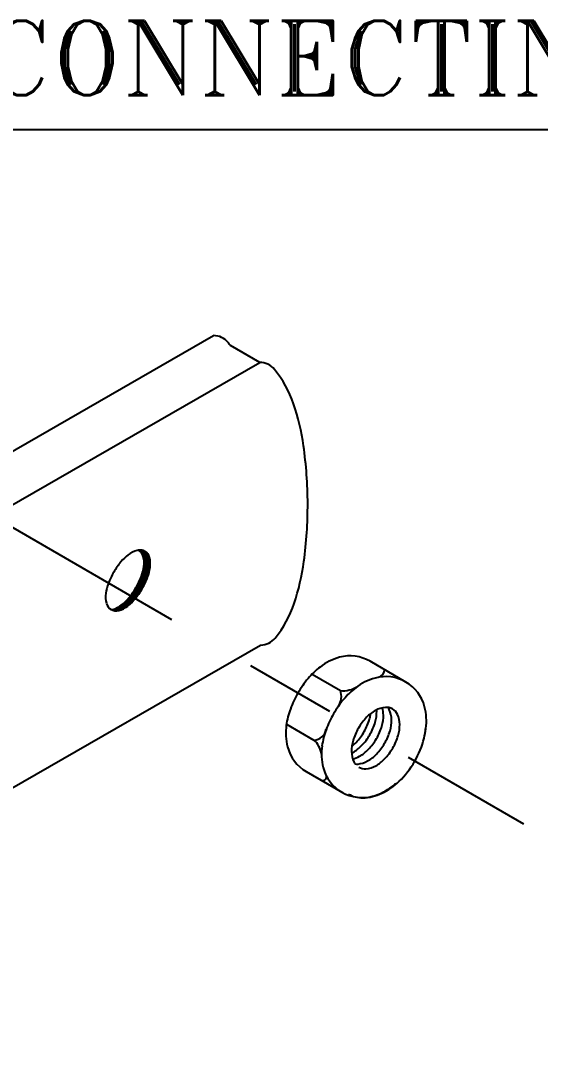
# Model space of a CAD drawing. Extents: x -508 to 92, y -98 to -31.
# Drawn here: x -484.41 to -482.988, y -43.564 to -40.734 of the extents above; entities that cross this region are included whole.
import ezdxf

# ---------------------------------------------------------------- set-up
doc = ezdxf.new("R2010")
doc.units = 0
doc.header["$MEASUREMENT"] = 0
doc.linetypes.add('CENTER', pattern=[2, 1.25, -0.25, 0.25, -0.25])
doc.layers.add('SC- Details', color=7, linetype='CONTINUOUS')
doc.layers.add('SC- Text', color=4, linetype='CONTINUOUS')
doc.styles.add('ROMANT', font='romant', dxfattribs={"height": 0.5})

msp = doc.modelspace()

# ---------------------------------------------------------------- linework, layer by layer
at = {"layer": 'SC- Details', "linetype": 'CENTER'}
msp.add_line((-486.809, -40.7429), (-483.0339, -42.9331), dxfattribs=at)
at = {"layer": 'SC- Details', "color": 2}
for p, q in [((-485.1077, -42.3003), (-483.8825, -41.5964)), ((-485.0445, -42.4104), (-483.7557, -41.67)), ((-485.7039, -43.5641), (-483.7534, -42.4435))]:
    msp.add_line(p, q, dxfattribs=at)
at = {"layer": 'SC- Details'}
for p, q in [((-483.3558, -42.5447), (-483.4535, -42.488)), ((-483.6127, -42.5232), (-483.5352, -42.5682)), ((-483.6828, -42.66), (-483.6078, -42.7035)), ((-483.6286, -42.7898), (-483.5296, -42.8472))]:
    msp.add_line(p, q, dxfattribs=at)
at = {"layer": 'SC- Details', "color": 2}
for centre, radius, start, end in [((-483.7556, -41.7216), 0.0516, 39.2099, 90.1717), ((-483.9499, -41.8801), 0.3024, 18.7379, 39.2099), ((-484.2669, -41.9876), 0.6372, 8.0922, 18.7379), ((-484.7742, -42.0598), 1.1496, 0.1717, 8.0922), ((-484.7742, -42.0598), 1.1496, 352.2512, 0.1717), ((-484.0727, -42.2526), 0.0709, 105.3111, 127.6826), ((-484.0842, -42.2107), 0.0274, 59.8781, 105.3111), ((-484.1013, -42.2078), 0.0274, 59.8781, 62.1503), ((-484.1006, -42.2078), 0.0274, 59.8781, 62.1503), ((-484.1013, -42.2078), 0.0274, 14.4451, 59.8781), ((-484.0997, -42.2078), 0.0274, 59.8781, 62.1503), ((-484.1006, -42.2078), 0.0274, 14.4451, 59.8781), ((-484.0991, -42.2078), 0.0274, 59.8781, 62.1503), ((-484.0997, -42.2078), 0.0274, 14.4451, 59.8781), ((-484.0983, -42.2078), 0.0274, 59.8781, 62.1503), ((-484.0991, -42.2078), 0.0274, 14.4451, 59.8781), ((-484.0976, -42.2078), 0.0274, 59.8781, 62.1503), ((-484.0983, -42.2078), 0.0274, 14.4451, 59.8781), ((-484.0969, -42.2078), 0.0274, 59.8781, 62.1503), ((-484.0976, -42.2078), 0.0274, 14.4451, 59.8781), ((-484.0964, -42.2078), 0.0274, 59.8781, 62.1503), ((-484.0969, -42.2078), 0.0274, 14.4451, 59.8781), ((-484.0964, -42.2078), 0.0274, 14.4451, 59.8781), ((-484.0954, -42.2077), 0.0274, 59.8781, 62.1503), ((-484.0947, -42.2077), 0.0274, 59.8781, 62.1503), ((-484.0954, -42.2077), 0.0274, 14.4451, 59.8781), ((-484.0939, -42.2078), 0.0274, 59.8781, 62.1503), ((-484.0947, -42.2077), 0.0274, 14.4451, 59.8781), ((-484.093, -42.2078), 0.0274, 59.8781, 62.1503), ((-484.0939, -42.2078), 0.0274, 14.4451, 59.8781), ((-484.0926, -42.2078), 0.0274, 59.8781, 62.1503), ((-484.093, -42.2078), 0.0274, 14.4451, 59.8781), ((-484.0919, -42.2079), 0.0274, 59.8781, 62.1503), ((-484.0926, -42.2078), 0.0274, 14.4451, 59.8781), ((-484.0919, -42.2079), 0.0274, 14.4451, 59.8781), ((-484.0913, -42.2079), 0.0274, 59.8781, 60.8514), ((-484.0913, -42.2079), 0.0274, 14.4451, 59.8781), ((-484.0906, -42.2079), 0.0274, 14.4451, 59.4891), ((-484.0904, -42.2079), 0.0274, 14.4451, 58.8763), ((-484.0881, -42.2087), 0.0274, 59.8781, 62.1503), ((-484.0876, -42.2089), 0.0274, 59.8781, 62.1503), ((-484.0897, -42.2079), 0.0274, 14.4451, 56.9084), ((-484.0896, -42.2079), 0.0274, 14.4451, 56.6242), ((-484.0881, -42.2087), 0.0274, 14.4451, 59.8781), ((-484.0876, -42.2089), 0.0274, 14.4451, 59.8781), ((-484.0892, -42.2079), 0.0274, 14.4451, 55.047), ((-484.0842, -42.2107), 0.0274, 14.4451, 59.8781), ((-484.0869, -42.2089), 0.0274, 14.4451, 52.2759), ((-484.0862, -42.209), 0.0274, 14.4451, 45.8642), ((-484.0858, -42.209), 0.0274, 14.4451, 40.5491), ((-484.0854, -42.209), 0.0274, 14.4451, 32.1137), ((-483.9769, -42.3477), 0.2066, 140.2858, 149.8781), ((-484.0395, -42.2956), 0.1252, 127.6826, 140.2858), ((-484.1434, -42.2187), 0.0709, 352.0735, 14.4451), ((-484.1428, -42.2187), 0.0709, 352.0735, 14.4451), ((-484.1418, -42.2187), 0.0709, 352.0735, 14.4451), ((-484.1412, -42.2187), 0.0709, 352.0735, 14.4451), ((-484.1404, -42.2187), 0.0709, 352.0735, 14.4451), ((-484.1398, -42.2187), 0.0709, 352.0735, 14.4451), ((-484.1391, -42.2187), 0.0709, 352.0735, 14.4451), ((-484.1385, -42.2187), 0.0709, 352.0735, 14.4451), ((-484.1375, -42.2186), 0.0709, 352.0735, 14.4451), ((-484.1368, -42.2186), 0.0709, 352.0735, 14.4451), ((-484.136, -42.2187), 0.0709, 352.0735, 14.4451), ((-484.1351, -42.2187), 0.0709, 352.0735, 14.4451), ((-484.1348, -42.2187), 0.0709, 352.0735, 14.4451), ((-484.134, -42.2188), 0.0709, 352.0735, 14.4451), ((-484.1335, -42.2188), 0.0709, 352.0735, 14.4451), ((-484.1328, -42.2188), 0.0709, 352.0735, 14.4451), ((-484.1325, -42.2188), 0.0709, 352.0735, 14.4451), ((-484.1318, -42.2188), 0.0709, 352.0735, 14.4451), ((-484.1317, -42.2188), 0.0709, 352.0735, 14.4451), ((-484.1313, -42.2188), 0.0709, 352.0735, 14.4451), ((-484.1303, -42.2195), 0.0709, 352.0735, 14.4451), ((-484.1297, -42.2197), 0.0709, 352.0735, 14.4451), ((-484.129, -42.2197), 0.0709, 352.0735, 14.4451), ((-484.1283, -42.2198), 0.0709, 352.0735, 14.4451), ((-484.1279, -42.2198), 0.0709, 352.0735, 14.4451), ((-484.1275, -42.2198), 0.0709, 352.0735, 14.4451), ((-484.1263, -42.2215), 0.0709, 352.0735, 14.4451), ((-484.2665, -42.1289), 0.6372, 341.6055, 352.2512), ((-483.9769, -42.3477), 0.2066, 149.8781, 159.4704), ((-484.1972, -42.2112), 0.1252, 339.4704, 352.0735), ((-484.1966, -42.2112), 0.1252, 339.4704, 352.0735), ((-484.1957, -42.2112), 0.1252, 339.4704, 352.0735), ((-484.195, -42.2112), 0.1252, 339.4704, 352.0735), ((-484.1943, -42.2112), 0.1252, 339.4704, 352.0735), ((-484.1936, -42.2112), 0.1252, 339.4704, 352.0735), ((-484.1929, -42.2112), 0.1252, 339.4704, 352.0735), ((-484.1924, -42.2112), 0.1252, 339.4704, 352.0735), ((-484.1913, -42.2111), 0.1252, 339.4704, 352.0735), ((-484.1907, -42.2111), 0.1252, 339.4704, 352.0735), ((-484.1899, -42.2112), 0.1252, 339.4704, 352.0735), ((-484.1889, -42.2112), 0.1252, 339.4704, 352.0735), ((-484.1886, -42.2112), 0.1252, 339.4704, 352.0735), ((-484.1878, -42.2113), 0.1252, 339.4704, 352.0735), ((-484.1873, -42.2113), 0.1252, 339.4704, 352.0735), ((-484.1866, -42.2113), 0.1252, 339.4704, 352.0735), ((-484.1863, -42.2113), 0.1252, 339.4704, 352.0735), ((-484.1857, -42.2113), 0.1252, 339.4704, 352.0735), ((-484.1856, -42.2113), 0.1252, 339.4704, 352.0735), ((-484.1851, -42.2113), 0.1252, 339.4704, 352.0735), ((-484.1841, -42.2121), 0.1252, 339.4704, 352.0735), ((-484.1836, -42.2122), 0.1252, 339.4704, 352.0735), ((-484.1828, -42.2122), 0.1252, 339.4704, 352.0735), ((-484.1821, -42.2123), 0.1252, 339.4704, 352.0735), ((-484.1818, -42.2123), 0.1252, 339.4704, 352.0735), ((-484.1813, -42.2123), 0.1252, 339.4704, 352.0735), ((-484.1802, -42.214), 0.1252, 339.4704, 352.0735), ((-484.0531, -42.3191), 0.1252, 159.4704, 172.0735), ((-484.2734, -42.1826), 0.2066, 329.8781, 339.4704), ((-484.2728, -42.1826), 0.2066, 329.8781, 339.4704), ((-484.2719, -42.1826), 0.2066, 329.8781, 339.4704), ((-484.2713, -42.1826), 0.2066, 329.8781, 339.4704), ((-484.2705, -42.1826), 0.2066, 329.8781, 339.4704), ((-484.2698, -42.1826), 0.2066, 329.8781, 339.4704), ((-484.2691, -42.1826), 0.2066, 329.8781, 339.4704), ((-484.2686, -42.1826), 0.2066, 329.8781, 339.4704), ((-484.2676, -42.1826), 0.2066, 329.8781, 339.4704), ((-484.2669, -42.1826), 0.2066, 329.8781, 339.4704), ((-484.2661, -42.1826), 0.2066, 329.8781, 339.4704), ((-484.2652, -42.1826), 0.2066, 329.8781, 339.4704), ((-484.2648, -42.1826), 0.2066, 329.8781, 339.4704), ((-484.264, -42.1827), 0.2066, 329.8781, 339.4704), ((-484.2635, -42.1827), 0.2066, 329.8781, 339.4704), ((-484.2628, -42.1827), 0.2066, 329.8781, 339.4704), ((-484.2626, -42.1827), 0.2066, 329.8781, 339.4704), ((-484.2619, -42.1827), 0.2066, 329.8781, 339.4704), ((-484.2618, -42.1827), 0.2066, 329.8781, 339.4704), ((-484.2614, -42.1827), 0.2066, 329.8781, 339.4704), ((-484.2603, -42.1835), 0.2066, 329.8781, 339.4704), ((-484.2598, -42.1837), 0.2066, 329.8781, 339.4704), ((-484.259, -42.1837), 0.2066, 329.8781, 339.4704), ((-484.2583, -42.1838), 0.2066, 329.8781, 339.4704), ((-484.258, -42.1838), 0.2066, 329.8781, 339.4704), ((-484.2576, -42.1838), 0.2066, 329.8781, 339.4704), ((-484.2564, -42.1855), 0.2066, 329.8781, 339.4704), ((-484.107, -42.3116), 0.0709, 172.0735, 194.4451), ((-484.2734, -42.1826), 0.2066, 320.2858, 329.8781), ((-484.2728, -42.1826), 0.2066, 320.2858, 329.8781), ((-484.2719, -42.1826), 0.2066, 320.2858, 329.8781), ((-484.2713, -42.1826), 0.2066, 320.2858, 329.8781), ((-484.2705, -42.1826), 0.2066, 320.2858, 329.8781), ((-484.2698, -42.1826), 0.2066, 320.2858, 329.8781), ((-484.2691, -42.1826), 0.2066, 320.2858, 329.8781), ((-484.2686, -42.1826), 0.2066, 320.2858, 329.8781), ((-484.2676, -42.1826), 0.2066, 320.2858, 329.8781), ((-484.2669, -42.1826), 0.2066, 320.2858, 329.8781), ((-484.2661, -42.1826), 0.2066, 320.2858, 329.8781), ((-484.2652, -42.1826), 0.2066, 320.2858, 329.8781), ((-484.2648, -42.1826), 0.2066, 320.2858, 329.8781), ((-484.264, -42.1827), 0.2066, 320.2858, 329.8781), ((-484.2635, -42.1827), 0.2066, 320.2858, 329.8781), ((-484.2628, -42.1827), 0.2066, 320.2858, 329.8781), ((-484.2626, -42.1827), 0.2066, 320.2858, 329.8781), ((-484.2618, -42.1827), 0.2066, 320.2858, 329.8781), ((-484.2619, -42.1827), 0.2066, 320.2858, 329.8781), ((-484.2614, -42.1827), 0.2066, 320.2858, 329.8781), ((-484.2603, -42.1835), 0.2066, 320.2858, 329.8781), ((-484.2598, -42.1837), 0.2066, 320.2858, 329.8781), ((-484.259, -42.1837), 0.2066, 320.2858, 329.8781), ((-484.2583, -42.1838), 0.2066, 320.2858, 329.8781), ((-484.258, -42.1838), 0.2066, 320.2858, 329.8781), ((-484.2576, -42.1838), 0.2066, 320.2858, 329.8781), ((-484.2564, -42.1855), 0.2066, 320.2858, 329.8781), ((-484.1491, -42.3225), 0.0274, 194.4451, 239.8781), ((-484.1776, -42.2777), 0.0709, 285.3111, 307.6826), ((-484.177, -42.2777), 0.0709, 285.3111, 307.6826), ((-484.176, -42.2777), 0.0709, 285.3111, 307.6826), ((-484.1754, -42.2777), 0.0709, 285.3111, 307.6826), ((-484.1747, -42.2777), 0.0709, 285.3111, 307.6826), ((-484.174, -42.2777), 0.0709, 285.3111, 307.6826), ((-484.1733, -42.2777), 0.0709, 285.3111, 307.6826), ((-484.1728, -42.2777), 0.0709, 285.3111, 307.6826), ((-484.1717, -42.2776), 0.0709, 285.3111, 307.6826), ((-484.171, -42.2776), 0.0709, 285.3111, 307.6826), ((-484.1703, -42.2777), 0.0709, 285.3111, 307.6826), ((-484.1693, -42.2777), 0.0709, 285.3111, 307.6826), ((-484.169, -42.2777), 0.0709, 285.3111, 307.6826), ((-484.1682, -42.2778), 0.0709, 285.3111, 307.6826), ((-484.1677, -42.2778), 0.0709, 285.3111, 307.6826), ((-484.167, -42.2778), 0.0709, 285.3111, 307.6826), ((-484.1667, -42.2778), 0.0709, 285.3111, 307.6826), ((-484.166, -42.2778), 0.0709, 285.3111, 307.6826), ((-484.166, -42.2778), 0.0709, 285.3111, 307.6826), ((-484.1655, -42.2778), 0.0709, 285.3111, 307.6826), ((-484.1645, -42.2785), 0.0709, 285.3111, 307.6826), ((-484.164, -42.2787), 0.0709, 285.3111, 307.6826), ((-484.1632, -42.2787), 0.0709, 285.3111, 307.6826), ((-484.1625, -42.2788), 0.0709, 285.3111, 307.6826), ((-484.1622, -42.2788), 0.0709, 285.3111, 307.6826), ((-484.1617, -42.2788), 0.0709, 285.3111, 307.6826), ((-484.2108, -42.2347), 0.1252, 307.6826, 320.2858), ((-484.2102, -42.2347), 0.1252, 307.6826, 320.2858), ((-484.2093, -42.2347), 0.1252, 307.6826, 320.2858), ((-484.2087, -42.2347), 0.1252, 307.6826, 320.2858), ((-484.2079, -42.2347), 0.1252, 307.6826, 320.2858), ((-484.2072, -42.2347), 0.1252, 307.6826, 320.2858), ((-484.2065, -42.2347), 0.1252, 307.6826, 320.2858), ((-484.206, -42.2347), 0.1252, 307.6826, 320.2858), ((-484.205, -42.2346), 0.1252, 307.6826, 320.2858), ((-484.2043, -42.2346), 0.1252, 307.6826, 320.2858), ((-484.2035, -42.2347), 0.1252, 307.6826, 320.2858), ((-484.2025, -42.2347), 0.1252, 307.6826, 320.2858), ((-484.2022, -42.2347), 0.1252, 307.6826, 320.2858), ((-484.2014, -42.2347), 0.1252, 307.6826, 320.2858), ((-484.2009, -42.2347), 0.1252, 307.6826, 320.2858), ((-484.2002, -42.2347), 0.1252, 307.6826, 320.2858), ((-484.2, -42.2347), 0.1252, 307.6826, 320.2858), ((-484.1993, -42.2347), 0.1252, 307.6826, 320.2858), ((-484.1992, -42.2347), 0.1252, 307.6826, 320.2858), ((-484.1987, -42.2347), 0.1252, 307.6826, 320.2858), ((-484.1977, -42.2355), 0.1252, 307.6826, 320.2858), ((-484.1972, -42.2357), 0.1252, 307.6826, 320.2858), ((-484.1964, -42.2357), 0.1252, 307.6826, 320.2858), ((-484.1957, -42.2358), 0.1252, 307.6826, 320.2858), ((-484.1954, -42.2358), 0.1252, 307.6826, 320.2858), ((-484.195, -42.2358), 0.1252, 307.6826, 320.2858), ((-484.1938, -42.2375), 0.1252, 307.6826, 320.2858), ((-483.9489, -42.2345), 0.3024, 321.1336, 341.6055), ((-484.1491, -42.3225), 0.0274, 239.8781, 285.3111), ((-484.1661, -42.3196), 0.0274, 278.9321, 285.3111), ((-484.1655, -42.3196), 0.0274, 278.9321, 285.3111), ((-484.1646, -42.3196), 0.0274, 278.9321, 285.3111), ((-484.164, -42.3196), 0.0274, 278.9321, 285.3111), ((-484.1632, -42.3196), 0.0274, 278.9321, 285.3111), ((-484.1625, -42.3196), 0.0274, 278.9321, 285.3111), ((-484.1618, -42.3196), 0.0274, 278.9321, 285.3111), ((-484.1613, -42.3196), 0.0274, 278.9321, 285.3111), ((-484.1602, -42.3195), 0.0274, 278.9321, 285.3111), ((-484.1596, -42.3195), 0.0274, 278.9321, 285.3111), ((-484.1588, -42.3196), 0.0274, 278.9321, 285.3111), ((-484.1578, -42.3196), 0.0274, 278.9321, 285.3111), ((-484.1575, -42.3196), 0.0274, 278.9321, 285.3111), ((-484.1567, -42.3197), 0.0274, 278.9321, 285.3111), ((-484.1562, -42.3197), 0.0274, 278.9321, 285.3111), ((-484.1555, -42.3197), 0.0274, 278.9321, 285.3111), ((-484.1552, -42.3197), 0.0274, 278.9321, 285.3111), ((-484.1546, -42.3197), 0.0274, 278.9321, 285.3111), ((-484.1545, -42.3197), 0.0274, 278.9321, 285.3111), ((-484.154, -42.3197), 0.0274, 278.9321, 285.3111), ((-484.153, -42.3205), 0.0274, 278.9321, 285.3111), ((-484.1525, -42.3207), 0.0274, 278.9321, 285.3111), ((-484.1517, -42.3207), 0.0274, 278.9321, 285.3111), ((-484.151, -42.3207), 0.0274, 278.9321, 285.3111), ((-484.1507, -42.3207), 0.0274, 278.9321, 285.3111), ((-484.1502, -42.3207), 0.0274, 278.9321, 285.3111), ((-484.1606, -42.2805), 0.0709, 285.3111, 307.6826), ((-483.7536, -42.3919), 0.0516, 270.1717, 321.1336)]:
    msp.add_arc(centre, radius, start, end, dxfattribs=at)
at = {"layer": 'SC- Details'}
for centre, radius, start, end in [((-483.4971, -42.625), 0.1533, 105.3111, 127.6826), ((-483.5086, -42.583), 0.1098, 59.8781, 105.3111), ((-483.4639, -42.668), 0.2077, 127.6826, 140.2858), ((-483.3994, -42.6817), 0.1533, 105.3111, 127.6826), ((-483.4109, -42.6397), 0.1098, 59.8781, 105.3111), ((-483.4383, -42.5083), 0.0245, 287.9148, 353.8734), ((-483.4013, -42.72), 0.2891, 140.2858, 149.8781), ((-483.5273, -42.499), 0.0696, 263.4942, 304.2081), ((-483.3662, -42.7247), 0.2077, 127.6826, 140.2858), ((-483.4109, -42.6397), 0.1098, 14.4451, 59.8781), ((-483.4013, -42.72), 0.2891, 149.8781, 159.4704), ((-483.5815, -42.5842), 0.049, 326.5303, 19.0227), ((-483.4775, -42.6915), 0.2077, 159.4704, 172.0735), ((-483.3036, -42.7767), 0.2891, 140.2858, 149.8781), ((-483.406, -42.6814), 0.0675, 94.9817, 119.3678), ((-483.4849, -42.6357), 0.0675, 0.3884, 17.4094), ((-483.409, -42.6472), 0.0331, 79.1157, 94.9817), ((-483.4313, -42.6342), 0.0331, 24.7744, 36.9487), ((-483.409, -42.6472), 0.0331, 59.8781, 78.7053), ((-483.409, -42.6472), 0.0331, 24.7744, 59.8781), ((-483.453, -42.6506), 0.1533, 352.0735, 14.4451), ((-483.3036, -42.7767), 0.2891, 149.8781, 159.4704), ((-483.3508, -42.7492), 0.1559, 136.1609, 149.8781), ((-483.6046, -42.6019), 0.1559, 329.8781, 343.5952), ((-483.388, -42.7134), 0.1043, 119.3678, 136.1609), ((-483.5551, -42.6165), 0.1043, 343.5952, 351.9791), ((-483.5399, -42.6253), 0.1043, 343.5952, 0.3884), ((-483.5032, -42.6251), 0.0675, 0.3884, 3.6209), ((-483.5216, -42.6359), 0.1043, 343.5952, 0.3884), ((-483.4626, -42.6486), 0.0675, 0.3884, 24.7744), ((-483.4402, -42.6616), 0.0675, 0.3884, 24.7744), ((-483.5313, -42.684), 0.1533, 172.0735, 194.4451), ((-483.6093, -42.6675), 0.0361, 272.3282, 349.6065), ((-483.3798, -42.7481), 0.2077, 159.4704, 172.0735), ((-483.3508, -42.7492), 0.1559, 149.8781, 163.5952), ((-483.5894, -42.6107), 0.1559, 329.8781, 343.5952), ((-483.5711, -42.6213), 0.1559, 329.8781, 343.5952), ((-483.4993, -42.6489), 0.1043, 343.5952, 0.3884), ((-483.477, -42.6618), 0.1043, 343.5952, 0.3884), ((-483.4793, -42.6544), 0.1789, 345.7784, 353.9897), ((-483.5069, -42.6431), 0.2077, 348.3302, 352.0735), ((-483.6477, -42.75), 0.0612, 7.2164, 49.3503), ((-483.6046, -42.6019), 0.1559, 316.1609, 329.8781), ((-483.5894, -42.6107), 0.1559, 316.1609, 329.8781), ((-483.5711, -42.6213), 0.1559, 316.1609, 329.8781), ((-483.5488, -42.6343), 0.1559, 329.8781, 343.5952), ((-483.5265, -42.6472), 0.1559, 329.8781, 343.5952), ((-483.5475, -42.6371), 0.2493, 329.8781, 345.7784), ((-483.5734, -42.6948), 0.1098, 194.4451, 239.8781), ((-483.4336, -42.7406), 0.1533, 172.0735, 194.4451), ((-483.4003, -42.7346), 0.1043, 163.5952, 180.3884), ((-483.5674, -42.6377), 0.1043, 307.7771, 316.1609), ((-483.5522, -42.6465), 0.1043, 299.3678, 316.1609), ((-483.5339, -42.6571), 0.1043, 299.3678, 316.1609), ((-483.5488, -42.6343), 0.1559, 316.1609, 329.8781), ((-483.5265, -42.6472), 0.1559, 316.1609, 329.8781), ((-483.437, -42.7349), 0.0675, 180.3884, 204.7744), ((-483.5342, -42.6785), 0.0675, 296.1353, 299.3678), ((-483.5159, -42.6891), 0.0675, 282.3467, 299.3678), ((-483.4936, -42.702), 0.0675, 274.9817, 299.3678), ((-483.5116, -42.67), 0.1043, 299.3678, 316.1609), ((-483.4892, -42.683), 0.1043, 299.3678, 316.1609), ((-483.4758, -42.7515), 0.1098, 194.4451, 239.8781), ((-483.4682, -42.7493), 0.0331, 204.7744, 220.2233), ((-483.4906, -42.7363), 0.0331, 262.8075, 274.9817), ((-483.4682, -42.7493), 0.0331, 239.8781, 274.9817), ((-483.4712, -42.715), 0.0675, 274.9817, 299.3678), ((-483.5475, -42.6371), 0.2493, 313.9778, 329.8781), ((-483.584, -42.8028), 0.0114, 252.4537, 357.1663), ((-483.4986, -42.6878), 0.1789, 295.361, 313.9778), ((-483.4872, -42.7095), 0.1533, 285.3111, 307.6826), ((-483.5205, -42.6665), 0.2077, 307.6826, 311.4259), ((-483.4758, -42.7515), 0.1098, 239.8781, 285.3111), ((-483.4755, -42.7872), 0.0744, 239.8781, 270.9387), ((-483.4763, -42.7348), 0.1269, 270.9387, 295.361)]:
    msp.add_arc(centre, radius, start, end, dxfattribs=at)
at = {"layer": 'SC- Text'}
msp.add_line((-484.977, -41.0319), (-481.3727, -41.0319), dxfattribs=at)
at = {"layer": 'SC- Text', "color": 2}
msp.add_line((-483.7557, -41.67), (-483.8361, -41.6233), dxfattribs=at)
msp.add_lwpolyline([(-483.8361, -41.6233, 0.008356), (-483.8423, -41.6154, 0.226102), (-483.8825, -41.5964, 0.226102)], format="xyb", dxfattribs=at)

# ---------------------------------------------------------------- texts
at = {"layer": 'SC- Text', "color": 6, "style": 'ROMANT'}
msp.add_text('DISCONNECTING LINK', height=0.203916, dxfattribs=at).set_placement((-484.9804, -40.938))

doc.saveas('drawing.dxf')
